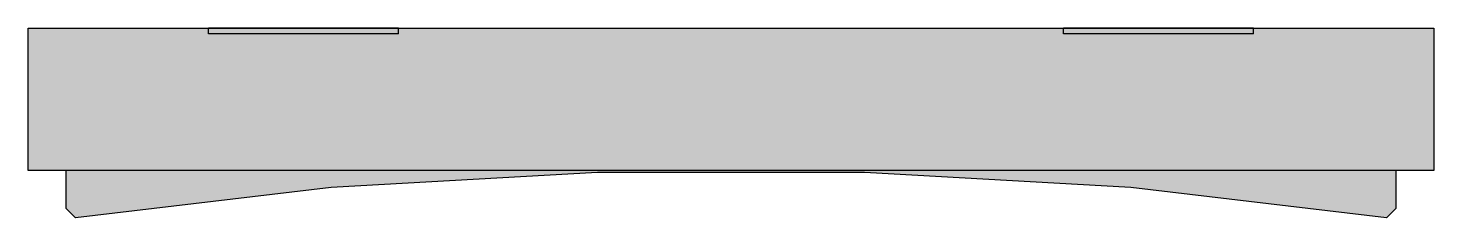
# Model space of a CAD drawing. Header units: millimetres. Extents: x 2519235 to 7246330, y 25937 to 201821.
# Drawn here: x 2631814 to 2633294, y 124360 to 124560 of the extents above; entities that cross this region are included whole.
import ezdxf

# ---------------------------------------------------------------- set-up
doc = ezdxf.new("R2010")
doc.units = ezdxf.units.MM
doc.set_wipeout_variables(frame=1)
for name, color, linetype in [('000 - CONCRETE_COL_CUT_COLOR_1', 7, 'Continuous'), ('000 - CONCRETE_COL_HATCH_', 7, 'Continuous'), ('000 - CONCRETE_COL_WIPEOUT_', 7, 'Continuous'), ('000 - CONCRETE_PRECAST_CUT_COLOR_4', 7, 'Continuous'), ('_Wall-PRECAST', 7, 'Continuous')]:
    doc.layers.add(name, color=color, linetype=linetype)

# ---------------------------------------------------------------- blocks, each defined once
blk = doc.blocks.new('*U2084')
at = {"layer": '000 - CONCRETE_COL_HATCH_'}
h = blk.add_hatch(dxfattribs=at)
h.set_pattern_fill('AR-CONC', scale=0.04)
h.set_pattern_definition([(50, (60680, -847686.821), (7.28738676, -0.63756342), [0.762, -8.382]), (355, (60680, -847686.821), (-1.40973686, 7.64227381), [0.6096, -6.70562337]), (100.4514447, (60680.607, -847686.874), (5.877649884, 7.004710076), [0.64760035, -7.123609784]), (46.1842, (60680, -847684.789), (10.84316164, -1.68169312), [1.143, -12.573]), (96.6355576, (60680.904, -847684.929), (9.49616536, 9.89704498), [0.97140093, -10.68542433]), (351.1841512, (60680, -847684.789), (9.49616536, 9.89704498), [0.91439868, -10.05838928]), (21, (60681.016, -847685.297), (6.06457565, -4.090607927), [0.762, -8.382]), (326, (60681.016, -847685.297), (2.472081134, 7.367518645), [0.6096, -6.7056]), (71.451445, (60681.5214, -847685.638), (8.53665677, 3.276910755), [0.64760035, -7.123597504]), (37.5, (60680, -847686.8212), (0.12354413, 3.382201555), [0, -6.62432, 0, -6.8072, 0, -6.731]), (7.5, (60680, -847686.8212), (2.6727865, 4.007222993), [0, -3.88112, 0, -6.47192, 0, -2.5654]), (327.5, (60677.7343, -847686.8212), (5.423623807, -0.22914976), [0, -2.54, 0, -7.9248, 0, -10.5156]), (317.5, (60676.7183, -847686.821), (5.925167255, 1.017059641), [0, -3.302, 0, -5.26288, 0, -7.4676])])
h.paths.add_polyline_path([(0, 0), (0, 150), (40, 150), (40, 190), (50, 200), (319.1, 168), (599.5, 152), (880.5, 152), (1160.9, 168), (1430, 200), (1440, 190), (1440, 150), (1480, 150), (1480, 0)])
at = {"layer": '000 - CONCRETE_COL_CUT_COLOR_1', "color": 7, "lineweight": -2}
blk.add_lwpolyline([(0, 0), (0, 150), (40, 150), (40, 190), (50, 200), (319.1, 168), (599.5, 152), (880.5, 152), (1160.9, 168), (1430, 200), (1440, 190), (1440, 150), (1480, 150), (1480, 0), (1480, 0), (1480, 0), (1480, 0), (1480, 0), (1480, 0), (1480, 0), (1480, 0), (1480, 0), (1480, 0), (1480, 0), (1480, 0), (1480, 0), (1480, 0), (1480, 0), (1480, 0), (1480, 0), (1480, 0), (1480, 0), (1480, 0), (1480, 0), (1480, 0), (1480, 0), (1480, 0), (1480, 0), (1480, 0), (1480, 0), (1480, 0), (1480, 0), (1480, 0), (1480, 0), (1480, 0), (1480, 0), (1480, 0), (1480, 0)], close=True, dxfattribs=at)
blk = doc.blocks.new('A$C6d15e31b')
at = {"layer": '_Wall-PRECAST', "color": 7}
for p, q in [((11450, 215), (11460, 225)), ((11460, 225), (11729.1, 193)), ((12570.9, 193), (12840, 225)), ((12840, 225), (12850, 215)), ((11450, 175), (11450, 215)), ((12850, 215), (12850, 175)), ((11729.1, 193), (12009.5, 177)), ((12290.5, 177), (12570.9, 193)), ((11410, 25), (11410, 175)), ((11410, 175), (12890, 175)), ((12009.5, 177), (12290.5, 177)), ((12890, 175), (12890, 25)), ((11600, 31), (11800, 31)), ((11600, 31), (11600, 25)), ((11600, 31), (11800, 31)), ((11600, 31), (11600, 25)), ((11800, 31), (11800, 25)), ((11800, 31), (11800, 25)), ((12500, 31), (12700, 31)), ((12500, 31), (12500, 25)), ((12500, 31), (12700, 31)), ((12500, 31), (12500, 25)), ((12700, 31), (12700, 25)), ((12700, 31), (12700, 25)), ((12890, 25), (11410, 25)), ((11600, 25), (11800, 25)), ((11600, 25), (11800, 25)), ((12500, 25), (12700, 25)), ((12500, 25), (12700, 25))]:
    blk.add_line(p, q, dxfattribs=at)
at = {"layer": '000 - CONCRETE_PRECAST_CUT_COLOR_4', "color": 7}
blk.add_blockref('*U2084', (11410, 25), dxfattribs=at)

msp = doc.modelspace()

# ---------------------------------------------------------------- block references
at = {"color": 7, "rotation": 180}
msp.add_blockref('A$C6d15e31b', (2644703.703, 124585.018), dxfattribs=at)

doc.saveas('drawing.dxf')
